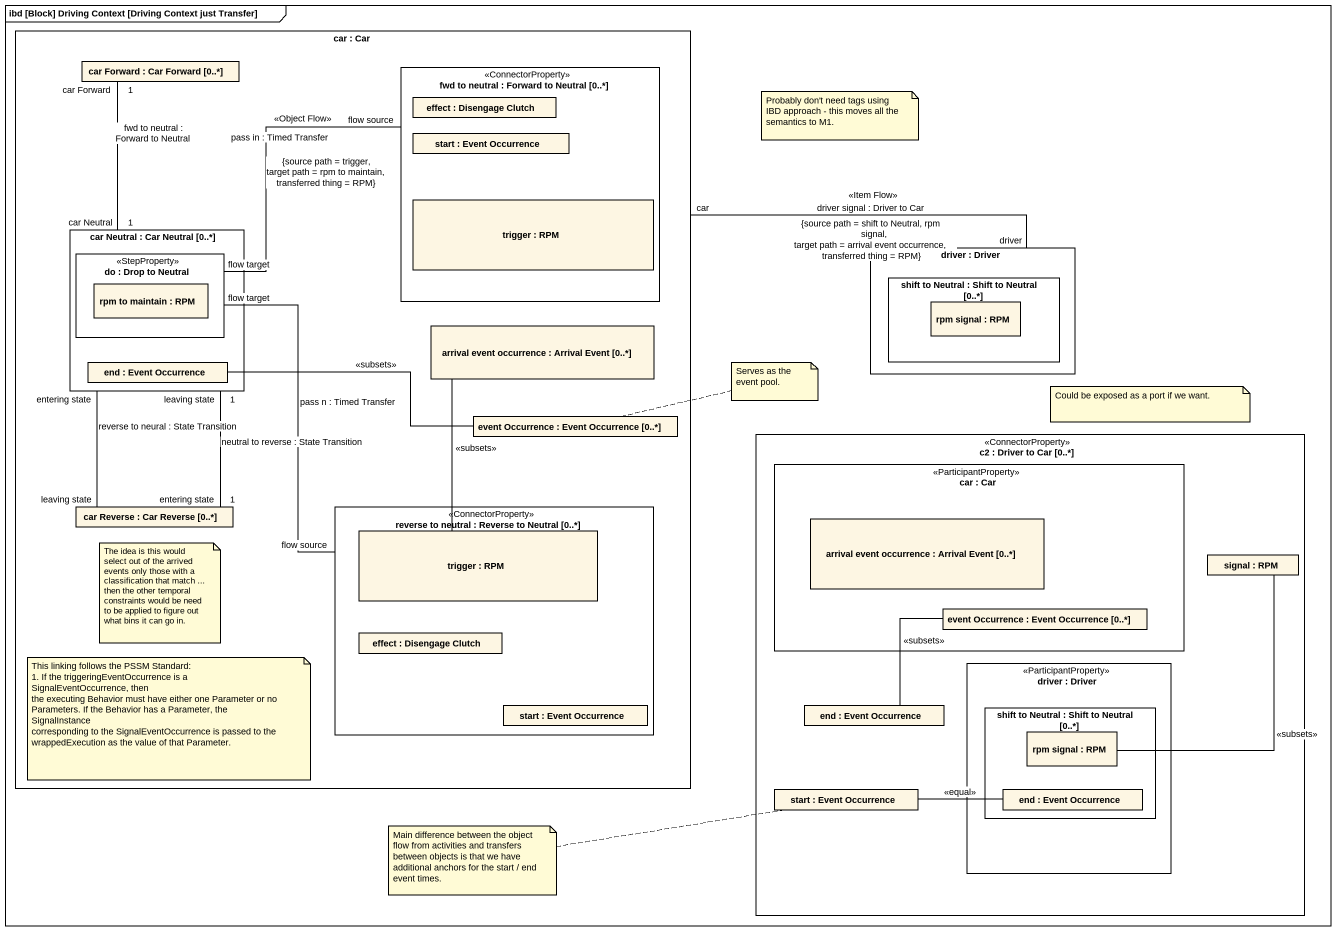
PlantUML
@startuml
mainframe ibd [Block] Driving Context [Driving Context just Transfer]
rectangle "car : Car" as car {
  rectangle "car Forward : Car Forward [0..*]" as car_Forward
  rectangle "fwd to neutral : Forward to Neutral [0..*]" as fwd_to_neutral <<ConnectorProperty>> {
    rectangle "effect : Disengage Clutch" as effect
    rectangle "start : Event Occurrence" as start_
    rectangle "trigger : RPM" as trigger
  }
  rectangle "car Neutral : Car Neutral [0..*]" as car_Neutral {
    rectangle "do : Drop to Neutral" as do <<StepProperty>> {
      rectangle "rpm to maintain : RPM" as rpm_to_maintain
    }
    rectangle "end : Event Occurrence" as end_
  }
  rectangle "arrival event occurrence : Arrival Event [0..*]" as arrival_event_occurrence
  rectangle "event Occurrence : Event Occurrence [0..*]" as event_Occurrence
  rectangle "car Reverse : Car Reverse [0..*]" as car_Reverse
  rectangle "reverse to neutral : Reverse to Neutral [0..*]" as reverse_to_neutral <<ConnectorProperty>> {
    rectangle "trigger : RPM" as trigger_2
    rectangle "effect : Disengage Clutch" as effect_2
    rectangle "start : Event Occurrence" as start__2
  }
}
rectangle "driver : Driver" as driver {
  rectangle "shift to Neutral : Shift to Neutral [0..*]" as shift_to_Neutral {
    rectangle "rpm signal : RPM" as rpm_signal
  }
}
rectangle "c2 : Driver to Car [0..*]" as c2 <<ConnectorProperty>> {
  rectangle "car : Car" as car_2 <<ParticipantProperty>> {
    rectangle "arrival event occurrence : Arrival Event [0..*]" as arrival_event_occurrence_2
    rectangle "event Occurrence : Event Occurrence [0..*]" as event_Occurrence_2
  }
  rectangle "signal : RPM" as signal
  rectangle "driver : Driver" as driver_2 <<ParticipantProperty>> {
    rectangle "shift to Neutral : Shift to Neutral [0..*]" as shift_to_Neutral_2 {
      rectangle "rpm signal : RPM" as rpm_signal_2
      rectangle "end : Event Occurrence" as end__3
    }
  }
  rectangle "end : Event Occurrence" as end__2
  rectangle "start : Event Occurrence" as start__3
}
fwd_to_neutral "flow source" -left- "flow target" do : <<Object Flow>>\npass in : Timed Transfer\n{source path = trigger, target path = rpm to maintain, transferred thing = RPM}
car_Neutral "car Neutral\n1" -up- "car Forward\n1" car_Forward : fwd to neutral : Forward to Neutral
car_Neutral "leaving state\n1" -- "entering state\n1" car_Reverse : neutral to reverse : State Transition
driver "driver" -left- "car" car : <<Item Flow>>\ndriver signal : Driver to Car\n{source path = shift to Neutral, rpm signal, target path = arrival event occurrence, transferred thing = RPM}
end_ -right- event_Occurrence : <<subsets>>
car_Reverse "leaving state" -up- "entering state" car_Neutral : reverse to neural : State Transition
reverse_to_neutral "flow source" -up- "flow target" do : pass n : Timed Transfer
trigger_2 -up- arrival_event_occurrence : <<subsets>>
signal -- rpm_signal_2 : <<subsets>>
end__2 -right- event_Occurrence_2 : <<subsets>>
start__3 -right- end__3 : <<equal>>
note as N1
  Probably don't need tags using IBD approach - this moves all the semantics to M1.
end note
note right of event_Occurrence : Serves as the event pool.
note as N3
  Could be exposed as a port if we want.
end note
note as N4
  The idea is this would select out of the arrived events only those with a classification that match ... then the other temporal constraints would be need to be applied to figure out what bins it can go in.
end note
note as N5
  This linking follows the PSSM Standard:
  1. If the triggeringEventOccurrence is a SignalEventOccurrence, then
  the executing Behavior must have either one Parameter or no
  Parameters. If the Behavior has a Parameter, the SignalInstance
  corresponding to the SignalEventOccurrence is passed to the
  wrappedExecution as the value of that Parameter.
end note
note left of start__3 : Main difference between the object flow from activities and transfers between objects is that we have additional anchors for the start / end event times.
@enduml
